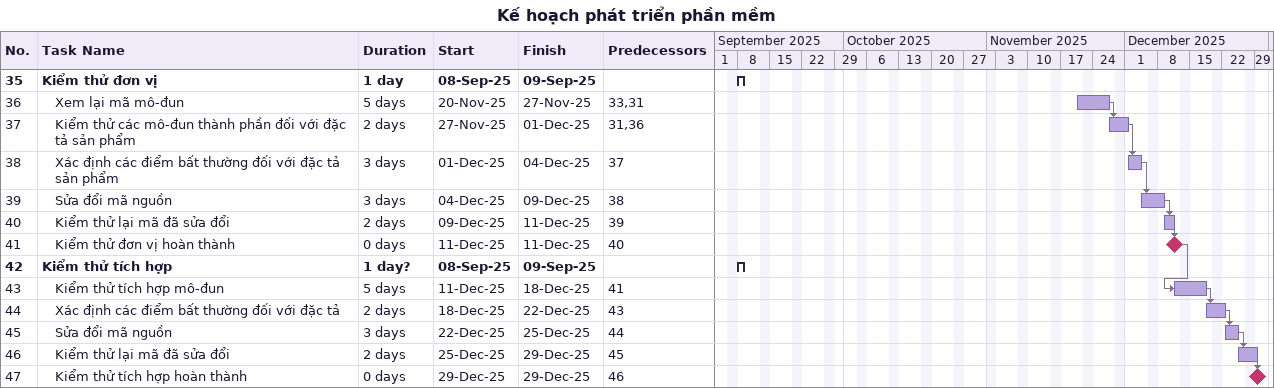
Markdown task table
Kế hoạch phát triển phần mềm

| ID | Level | Task | Duration | Start | Finish | Predecessors |
|---|---|---|---|---|---|---|
| 35 | 1 | **Kiểm thử đơn vị** | 1d | 2025-09-08 | 2025-09-09 |  |
| 36 | 2 | Xem lại mã mô-đun | 5d | 2025-11-20 | 2025-11-27 | 33, 31 |
| 37 | 2 | Kiểm thử các mô-đun thành phần đối với đặc tả sản phẩm | 2d | 2025-11-27 | 2025-12-01 | 31, 36 |
| 38 | 2 | Xác định các điểm bất thường đối với đặc tả sản phẩm | 3d | 2025-12-01 | 2025-12-04 | 37 |
| 39 | 2 | Sửa đổi mã nguồn | 3d | 2025-12-04 | 2025-12-09 | 38 |
| 40 | 2 | Kiểm thử lại mã đã sửa đổi | 2d | 2025-12-09 | 2025-12-11 | 39 |
| 41 | 2 | Kiểm thử đơn vị hoàn thành | 0d | 2025-12-11 | 2025-12-11 | 40 |
| 42 | 1 | **Kiểm thử tích hợp** | 1d? | 2025-09-08 | 2025-09-09 |  |
| 43 | 2 | Kiểm thử tích hợp mô-đun | 5d | 2025-12-11 | 2025-12-18 | 41 |
| 44 | 2 | Xác định các điểm bất thường đối với đặc tả | 2d | 2025-12-18 | 2025-12-22 | 43 |
| 45 | 2 | Sửa đổi mã nguồn | 3d | 2025-12-22 | 2025-12-25 | 44 |
| 46 | 2 | Kiểm thử lại mã đã sửa đổi | 2d | 2025-12-25 | 2025-12-29 | 45 |
| 47 | 2 | Kiểm thử tích hợp hoàn thành | 0d | 2025-12-29 | 2025-12-29 | 46 |
